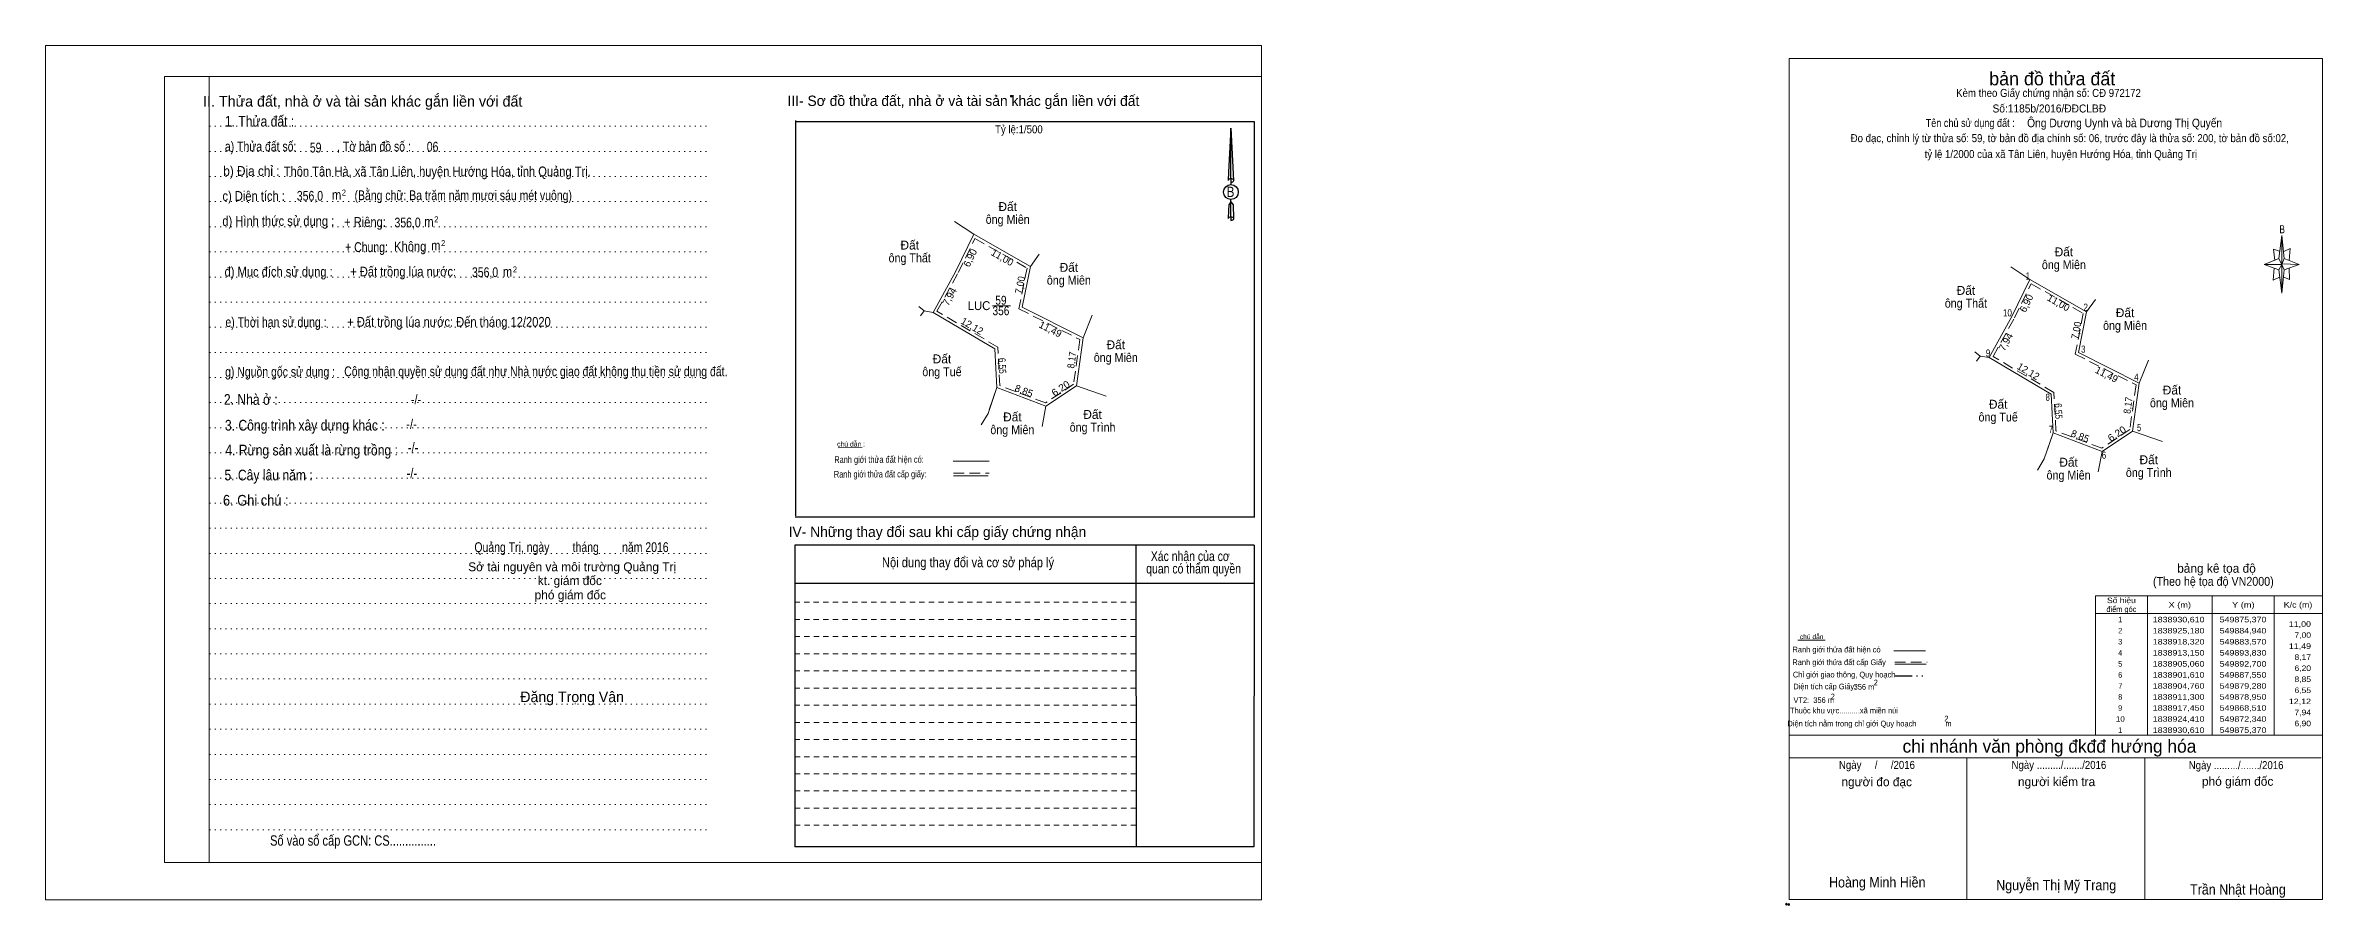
# Model space of a CAD drawing. Header units: metres. Extents: x 549020 to 549925, y 1838819 to 1838971.
# Drawn here: x 549540.5 to 549924.7, y 1838825.1 to 1838970.1 of the extents above; entities that cross this region are included whole.
import ezdxf
from ezdxf.enums import TextEntityAlignment as Align

# ---------------------------------------------------------------- set-up
doc = ezdxf.new("R2010")
doc.units = ezdxf.units.M
doc.header["$LTSCALE"] = 0.6
doc.header["$PDMODE"] = 32
doc.header["$PDSIZE"] = 0.3
for name, pattern in [('DASH_DOUBLE_DOT', [9.2, 5, -1.2, 0.3, -1.2, 0.3, -1.2]), ('DOTTED', [1.5, 0.3, -1.2]), ('MEDIUM_DASHED', [4.5, 3, -1.5]), ('SHORT_DASHED', [2.7, 1.5, -1.2])]:
    doc.linetypes.add(name, pattern=pattern)
for name, color, linetype, lineweight in [('1', 7, 'DOTTED', 13), ('10', 7, 'Continuous', 13), ('18', 7, 'Continuous', 25), ('2', 7, 'SHORT_DASHED', 13), ('28', 7, 'Continuous', 13), ('31', 7, 'Continuous', 13), ('55', 7, 'Continuous', 13), ('63', 7, 'Continuous', 13), ('9', 7, 'Continuous', 13)]:
    doc.layers.add(name, color=color, linetype=linetype, lineweight=lineweight)
doc.layers.add('13', color=7, linetype='Continuous')

msp = doc.modelspace()

# ---------------------------------------------------------------- linework, layer by layer
at = {"layer": '1', "linetype": 'Continuous'}
for p, q in [((549560.64, 1838964.86), (549745.74, 1838964.86)), ((549560.64, 1838964.86), (549560.64, 1838832.36)), ((549745.74, 1838964.86), (549745.74, 1838831.25)), ((549560.64, 1838832.36), (549745.74, 1838832.36))]:
    msp.add_line(p, q, dxfattribs=at)
at = {"layer": '1'}
for p, q in [((549568.14, 1838964.86), (549568.14, 1838832.36)), ((549568.14, 1838964.86), (549568.14, 1838832.36)), ((549568.21, 1838956.46), (549652.75, 1838956.46)), ((549568.21, 1838952.22), (549652.75, 1838952.22)), ((549568.21, 1838947.99), (549652.75, 1838947.99)), ((549568.21, 1838943.76), (549652.75, 1838943.76)), ((549568.21, 1838939.52), (549652.75, 1838939.52)), ((549568.21, 1838935.28), (549652.75, 1838935.28)), ((549568.21, 1838931.04), (549652.75, 1838931.04)), ((549568.21, 1838926.82), (549652.75, 1838926.82)), ((549568.21, 1838922.57), (549652.75, 1838922.57)), ((549568.21, 1838918.34), (549652.75, 1838918.34)), ((549568.21, 1838914.1), (549652.75, 1838914.1)), ((549568.21, 1838909.87), (549652.75, 1838909.87)), ((549568.21, 1838905.63), (549652.75, 1838905.63)), ((549568.21, 1838901.4), (549652.75, 1838901.4)), ((549568.21, 1838897.16), (549652.75, 1838897.16)), ((549568.21, 1838892.92), (549652.75, 1838892.92)), ((549568.21, 1838888.68), (549652.75, 1838888.68)), ((549568.21, 1838884.45), (549652.75, 1838884.45)), ((549568.21, 1838880.22), (549652.75, 1838880.22)), ((549568.21, 1838875.98), (549652.75, 1838875.98)), ((549568.21, 1838871.74), (549652.75, 1838871.74)), ((549568.21, 1838867.51), (549652.75, 1838867.51)), ((549568.21, 1838863.28), (549652.75, 1838863.28)), ((549568.21, 1838859.04), (549652.75, 1838859.04)), ((549568.21, 1838854.8), (549652.75, 1838854.8)), ((549568.21, 1838850.56), (549652.75, 1838850.56)), ((549568.21, 1838846.34), (549652.75, 1838846.34)), ((549568.21, 1838842.1), (549652.75, 1838842.1)), ((549568.21, 1838837.86), (549652.75, 1838837.86))]:
    msp.add_line(p, q, dxfattribs=at)
at = {"layer": '1', "linetype": 'Continuous'}
for points in [[(549540.54, 1838826.06), (549745.74, 1838826.06), (549745.74, 1838970.06), (549540.54, 1838970.06)], [(549568.14, 1838964.86), (549745.74, 1838964.86), (549745.74, 1838832.36), (549568.14, 1838832.36)]]:
    msp.add_lwpolyline(points, close=True, dxfattribs=at)
at = {"layer": '1', "linetype": 'MEDIUM_DASHED'}
msp.add_lwpolyline([(549875.59, 1838929.91), (549884.38, 1838924.92), (549883.01, 1838918.04), (549893.29, 1838912.86), (549892.24, 1838905.35), (549887.49, 1838902.17), (549879.76, 1838905.11), (549879.44, 1838911.59), (549869.18, 1838917.63), (549872.78, 1838924.18)], close=True, dxfattribs=at)
at = {"layer": '10'}
for p, q in [((549872.15, 1838932.75), (549875.37, 1838930.61)), ((549872.15, 1838932.75), (549875.37, 1838930.61)), ((549872.15, 1838932.75), (549875.37, 1838930.61)), ((549868.51, 1838917.45), (549866.99, 1838917.68)), ((549868.51, 1838917.45), (549866.99, 1838917.68)), ((549868.51, 1838917.45), (549866.99, 1838917.68)), ((549893.83, 1838913.15), (549895.38, 1838917)), ((549879.28, 1838904.76), (549878.01, 1838901.03)), ((549892.7, 1838905.06), (549897.75, 1838903.32)), ((549892.7, 1838905.06), (549897.75, 1838903.32)), ((549887.55, 1838901.61), (549886.92, 1838898.2))]:
    msp.add_line(p, q, dxfattribs=at)
for points in [[(549868.51, 1838917.45), (549872.34, 1838924.41), (549875.37, 1838930.61)], [(549866.37, 1838916.85), (549866.99, 1838917.68), (549866.1, 1838918.42)], [(549879.28, 1838904.76), (549877.8, 1838900.42), (549876.64, 1838898.48)], [(549879.28, 1838904.76), (549877.8, 1838900.42), (549876.64, 1838898.48)]]:
    msp.add_lwpolyline(points, dxfattribs=at)
at = {"layer": '18'}
for p, q in [((549740.55, 1838956.16), (549741.02, 1838947.32)), ((549740.55, 1838956.16), (549741.02, 1838947.32)), ((549740.55, 1838956.16), (549741.02, 1838947.32)), ((549740.17, 1838948.7), (549740.09, 1838947.34)), ((549740.55, 1838947.62), (549740.55, 1838947.28)), ((549740.55, 1838947.28), (549740.55, 1838947.02)), ((549740.55, 1838947.02), (549740.55, 1838946.68)), ((549740.55, 1838947.02), (549740.55, 1838946.68)), ((549740.55, 1838947.02), (549740.55, 1838946.68)), ((549741.02, 1838947.32), (549741.02, 1838947.34)), ((549740.55, 1838943.7), (549740.55, 1838944.1)), ((549740.55, 1838943.7), (549740.55, 1838944.1)), ((549740.55, 1838943.7), (549740.55, 1838944.1)), ((549740.55, 1838943.7), (549740.91, 1838943.22)), ((549740.55, 1838943.7), (549740.91, 1838943.22)), ((549740.55, 1838943.7), (549740.91, 1838943.22)), ((549740.91, 1838943.22), (549741.02, 1838940.9)), ((549740.91, 1838943.22), (549741.02, 1838940.9)), ((549740.91, 1838943.22), (549741.02, 1838940.9)), ((549740.55, 1838941.2), (549740.55, 1838940.86)), ((549740.55, 1838940.86), (549740.55, 1838940.6)), ((549741.02, 1838940.9), (549741.02, 1838940.92))]:
    msp.add_line(p, q, dxfattribs=at)
at = {"layer": '18', "lineweight": 13}
for p, q in [((549875.37, 1838930.61), (549884.94, 1838925.18)), ((549883.57, 1838918.32), (549884.94, 1838925.18)), ((549868.51, 1838917.45), (549878.95, 1838911.3)), ((549883.57, 1838918.32), (549893.83, 1838913.15)), ((549892.7, 1838905.06), (549893.83, 1838913.15)), ((549892.7, 1838905.06), (549893.83, 1838913.15)), ((549878.95, 1838911.3), (549879.28, 1838904.76)), ((549879.28, 1838904.76), (549887.55, 1838901.61))]:
    msp.add_line(p, q, dxfattribs=at)
at = {"layer": '18'}
for points in [[(549740.55, 1838947.62), (549740.55, 1838956.16), (549740.17, 1838948.7)], [(549740.55, 1838941.2), (549740.55, 1838943.7), (549740.23, 1838943.22), (549740.17, 1838942.28), (549740.09, 1838940.92)]]:
    msp.add_lwpolyline(points, dxfattribs=at)
at = {"layer": '18', "lineweight": 13}
for points in [[(549868.51, 1838917.45), (549872.34, 1838924.41), (549875.37, 1838930.61)], [(549868.51, 1838917.45), (549872.34, 1838924.41), (549875.37, 1838930.61)], [(549887.55, 1838901.61), (549892.7, 1838905.06), (549893.83, 1838913.15)]]:
    msp.add_lwpolyline(points, dxfattribs=at)
at = {"layer": '18'}
msp.add_ellipse((549740.5686, 1838945.3647), major_axis=(0, 1.258), ratio=0.983453, dxfattribs=at)
for centre, start_param, end_param in [((549740.569, 1838947.3032), 1.57079633, 3.07445202), ((549740.569, 1838947.3032), 0.06714063, 1.57079633), ((549740.569, 1838947.3032), 4.71238898, 6.28318531), ((549740.569, 1838940.8827), 2.49106941, 3.07427841), ((549740.569, 1838940.8827), 1.57079633, 2.49106941), ((549740.569, 1838940.8827), 0.06714063, 1.57079633), ((549740.569, 1838940.8827), 4.71238898, 6.28318531)]:
    msp.add_ellipse(centre, major_axis=(0.4535, 0), ratio=0.655448, start_param=start_param, end_param=end_param, dxfattribs=at)
at = {"layer": '2'}
for p, q in [((549724.51, 1838873.32), (549666.95, 1838873.32)), ((549724.52, 1838870.44), (549666.95, 1838870.44)), ((549724.52, 1838867.54), (549666.95, 1838867.54)), ((549724.53, 1838864.65), (549666.95, 1838864.65)), ((549724.53, 1838861.76), (549666.95, 1838861.76)), ((549724.53, 1838858.86), (549666.95, 1838858.86)), ((549724.53, 1838855.97), (549666.95, 1838855.97)), ((549724.54, 1838853.08), (549666.95, 1838853.08)), ((549724.55, 1838850.18), (549666.95, 1838850.18)), ((549724.55, 1838847.3), (549666.95, 1838847.3)), ((549724.55, 1838844.4), (549666.95, 1838844.4)), ((549724.55, 1838841.51), (549666.95, 1838841.51)), ((549724.56, 1838838.62), (549666.95, 1838838.62))]:
    msp.add_line(p, q, dxfattribs=at)
at = {"layer": '28', "lineweight": 25}
for p, q in [((549667.08, 1838957.42), (549667.08, 1838890.78)), ((549744.53, 1838890.56), (549667.01, 1838890.56)), ((549724.51, 1838885.86), (549724.56, 1838834.98)), ((549744.46, 1838885.86), (549744.43, 1838834.98)), ((549744.45, 1838879.4), (549666.95, 1838879.4)), ((549744.43, 1838834.98), (549666.95, 1838834.98))]:
    msp.add_line(p, q, dxfattribs=at)
at = {"layer": '28'}
for p, q in [((549917.4, 1838934.14), (549917.9, 1838938.04)), ((549917.4, 1838932.24), (549914.9, 1838933.14)), ((549918.3, 1838932.24), (549917.9, 1838928.34)), ((549919.2, 1838930.64), (549918.2, 1838931.04)), ((549918.3, 1838934.14), (549920.8, 1838933.14)), ((549919.1, 1838932.54), (549919.2, 1838930.64)), ((549836.24, 1838869.8), (549840.84, 1838869.8)), ((549852.4, 1838868.04), (549857.78, 1838868.04)), ((549852.6, 1838865.8), (549857.86, 1838865.8)), ((549834.74, 1838853.8), (549924.74, 1838853.8)), ((549834.74, 1838850), (549924.54, 1838850)), ((549834.74, 1838850), (549924.54, 1838850)), ((549834.74, 1838850), (549924.54, 1838850)), ((549864.74, 1838826.1), (549864.74, 1838850)), ((549894.74, 1838826.1), (549894.74, 1838850))]:
    msp.add_line(p, q, dxfattribs=at)
at = {"layer": '28', "linetype": 'SHORT_DASHED'}
msp.add_line((549724.51, 1838876.22), (549666.95, 1838876.22), dxfattribs=at)
at = {"layer": '28', "linetype": 'MEDIUM_DASHED'}
msp.add_line((549852.6, 1838866.12), (549858.04, 1838866.12), dxfattribs=at)
at = {"layer": '28', "linetype": 'DASH_DOUBLE_DOT', "lineweight": 25}
msp.add_line((549852.5, 1838863.82), (549857.74, 1838863.82), dxfattribs=at)
at = {"layer": '28'}
for points in [[(549834.74, 1838967.9), (549924.74, 1838967.9), (549924.74, 1838826.1), (549834.74, 1838826.1)], [(549917.9, 1838938.04), (549918.3, 1838934.14), (549917.9, 1838933.14)], [(549917.9, 1838933.14), (549914.9, 1838933.14), (549917.4, 1838934.14), (549918.3, 1838932.24), (549920.8, 1838933.14), (549917.9, 1838933.24)], [(549917.9, 1838933.14), (549917.9, 1838928.34), (549917.4, 1838932.24)]]:
    msp.add_lwpolyline(points, close=True, dxfattribs=at)
at = {"layer": '28', "lineweight": 25}
for points in [[(549744.53, 1838890.56), (549744.53, 1838957.2), (549667.01, 1838957.2)], [(549744.46, 1838885.86), (549666.95, 1838885.86), (549666.95, 1838834.98)]]:
    msp.add_lwpolyline(points, dxfattribs=at)
at = {"layer": '28'}
for points in [[(549917.6, 1838935.34), (549916.5, 1838935.74), (549916.7, 1838933.84)], [(549918.2, 1838935.34), (549919.3, 1838935.84), (549919.1, 1838933.84)], [(549917.9, 1838933.14), (549917.4, 1838934.14), (549914.9, 1838933.14)], [(549916.6, 1838932.54), (549916.4, 1838930.54), (549917.5, 1838931.04)], [(549917.9, 1838933.14), (549918.3, 1838932.24), (549920.8, 1838933.14)], [(549924.74, 1838826.1), (549834.74, 1838826.1), (549834.74, 1838850)]]:
    msp.add_lwpolyline(points, dxfattribs=at)
for p in [(549703.49, 1838961.52), (549834.28, 1838825.32), (549834.68, 1838825.26)]:
    msp.add_point(p, dxfattribs=at)
at = {"layer": '31'}
msp.add_line((549884.94, 1838925.18), (549886.44, 1838927.26), dxfattribs=at)
at = {"layer": '55'}
for p, q in [((549674.3, 1838902.27), (549678.34, 1838902.32)), ((549693.75, 1838897.52), (549699.6, 1838897.52)), ((549693.75, 1838897.52), (549699.6, 1838897.52))]:
    msp.add_line(p, q, dxfattribs=at)
at = {"layer": '55', "linetype": 'MEDIUM_DASHED'}
msp.add_line((549693.74, 1838897.96), (549699.74, 1838897.96), dxfattribs=at)
at = {"layer": '63'}
for p, q in [((549895.19, 1838877.28), (549895.19, 1838853.8)), ((549906.15, 1838877.28), (549906.15, 1838853.8)), ((549916.59, 1838877.28), (549916.59, 1838853.8)), ((549886.42, 1838874.3), (549924.74, 1838874.3))]:
    msp.add_line(p, q, dxfattribs=at)
msp.add_lwpolyline([(549886.42, 1838877.28), (549924.74, 1838877.28), (549924.74, 1838853.8), (549886.42, 1838853.8)], close=True, dxfattribs=at)
at = {"layer": '9'}
for p, q in [((549693.93, 1838940.39), (549697.15, 1838938.25)), ((549693.93, 1838940.39), (549697.15, 1838938.25)), ((549693.93, 1838940.39), (549697.15, 1838938.25)), ((549697.15, 1838938.25), (549706.72, 1838932.82)), ((549706.72, 1838932.82), (549708.22, 1838934.9)), ((549705.35, 1838925.96), (549706.72, 1838932.82)), ((549690.29, 1838925.09), (549688.77, 1838925.32)), ((549690.29, 1838925.09), (549688.77, 1838925.32)), ((549690.29, 1838925.09), (549688.77, 1838925.32)), ((549690.29, 1838925.09), (549700.73, 1838918.94)), ((549700.32, 1838926.21), (549703.36, 1838926.21)), ((549705.35, 1838925.96), (549715.61, 1838920.79)), ((549715.61, 1838920.79), (549717.16, 1838924.64)), ((549714.48, 1838912.7), (549715.61, 1838920.79)), ((549714.48, 1838912.7), (549715.61, 1838920.79)), ((549700.73, 1838918.94), (549701.06, 1838912.4)), ((549701.06, 1838912.4), (549699.79, 1838908.67)), ((549701.06, 1838912.4), (549709.33, 1838909.25)), ((549714.48, 1838912.7), (549719.53, 1838910.96)), ((549714.48, 1838912.7), (549719.53, 1838910.96)), ((549709.33, 1838909.25), (549708.7, 1838905.84)), ((549693.69, 1838900), (549699.79, 1838900))]:
    msp.add_line(p, q, dxfattribs=at)
for points in [[(549690.29, 1838925.09), (549694.12, 1838932.05), (549697.15, 1838938.25)], [(549690.29, 1838925.09), (549694.12, 1838932.05), (549697.15, 1838938.25)], [(549690.29, 1838925.09), (549694.12, 1838932.05), (549697.15, 1838938.25)], [(549688.15, 1838924.49), (549688.77, 1838925.32), (549687.88, 1838926.06)], [(549709.33, 1838909.25), (549714.48, 1838912.7), (549715.61, 1838920.79)], [(549701.06, 1838912.4), (549699.58, 1838908.06), (549698.42, 1838906.12)], [(549701.06, 1838912.4), (549699.58, 1838908.06), (549698.42, 1838906.12)]]:
    msp.add_lwpolyline(points, dxfattribs=at)
at = {"layer": '9', "linetype": 'MEDIUM_DASHED'}
msp.add_lwpolyline([(549697.37, 1838937.55), (549706.16, 1838932.56), (549704.79, 1838925.68), (549715.07, 1838920.5), (549714.02, 1838912.99), (549709.27, 1838909.81), (549701.54, 1838912.75), (549701.22, 1838919.23), (549690.96, 1838925.27), (549694.56, 1838931.82)], close=True, dxfattribs=at)

# ---------------------------------------------------------------- texts
at = {"layer": '13', "width": 0.8}
msp.add_text('59', height=1.65, dxfattribs=at).set_placement((549586.12, 1838952.04), align=Align.CENTER)
at = {"layer": '18'}
for s, height, p in [('II. Thửa đất, nhà ở và tài sản khác gắn liền với đất', 1.8, (549594.06, 1838959.77)), ('Sở tài nguyên và môi trường Quảng Trị', 1.5, (549629.405, 1838881.44)), ('phó giám đốc', 1.5, (549629.09, 1838876.71)), ('kt. giám đốc', 1.5, (549629.005, 1838879.11)), ('Đặng Trọng Vân', 1.782, (549629.395, 1838859.38))]:
    msp.add_text(s, height=height, dxfattribs=at).set_placement(p, align=Align.CENTER)
for s, height, width, p in [('1. Thửa đất :', 1.8, 0.85, (549576.645, 1838956.4)), ('a) Thửa đất số:              , Tờ bản đồ số : ', 1.65, 0.8, (549586.735, 1838952.24)), ('06', 1.65, 0.8, (549605.85, 1838952.19)), ('b) Địa chỉ : ', 1.65, 0.9, (549575.55, 1838948.1)), (' Thôn Tân Hà, xã Tân Liên, huyện Hướng Hóa, tỉnh Quảng Trị.', 1.65, 0.85, (549606.375, 1838948.02)), ('c) Diện tích :                                                   ', 1.65, 0.85, (549588.945, 1838943.88)), ('356,0', 1.65, 0.8, (549585.155, 1838943.91)), (' m', 1.65, 0.85, (549589.395, 1838944.07)), ('2', 1, 0.75, (549590.885, 1838944.78)), ('(Bằng chữ: Ba trăm năm mươi sáu mét vuông)', 1.65, 0.8, (549611.02, 1838944)), ('B', 1.728, 0.85, (549740.495, 1838944.54)), ('d) Hình thức sử dụng :', 1.65, 0.85, (549579.815, 1838939.67)), ('+ Riêng: ', 1.65, 0.85, (549594.705, 1838939.5)), ('356,0', 1.65, 0.8, (549601.635, 1838939.41)), (' m', 1.65, 0.85, (549604.975, 1838939.56)), ('2', 1, 0.75, (549606.485, 1838940.27)), ('       + Chung:', 1.65, 0.8, (549592.985, 1838935.26)), ('Không', 1.65, 0.85, (549602.075, 1838935.38)), (' m', 1.65, 0.85, (549606.125, 1838935.54)), ('2', 1, 0.75, (549607.635, 1838936.26)), ('đ) Mục đích sử dụng :', 1.65, 0.85, (549579.875, 1838931.12)), ('+ Đất trồng lúa nước:', 1.65, 0.85, (549600.885, 1838931.14)), ('356,0', 1.65, 0.8, (549614.705, 1838931.03)), (' m', 1.65, 0.85, (549618.235, 1838931.11)), ('2', 1, 0.75, (549619.745, 1838931.82)), ('e) Thời hạn sử dụng :', 1.65, 0.8, (549579.42, 1838922.62)), ('+ Đất trồng lúa nước: Đến tháng 12/2020', 1.65, 0.85, (549608.615, 1838922.66)), ('g) Nguồn gốc sử dụng :', 1.65, 0.8, (549580.115, 1838914.25)), ('Công nhận quyền sử dụng đất như Nhà nước giao đất không thu tiền sử dụng đất.', 1.65, 0.8, (549623.27, 1838914.32)), ('2. Nhà ở :', 1.8, 0.85, (549575.175, 1838909.5)), ('3. Công trình xây dựng khác :', 1.8, 0.85, (549584.29, 1838905.16)), ('4. Rừng sản xuất là rừng trồng :', 1.8, 0.85, (549585.435, 1838900.97)), ('5. Cây lâu năm :', 1.8, 0.85, (549578.175, 1838896.76)), ('6. Ghi chú :', 1.8, 0.9, (549576.015, 1838892.51)), ('Quảng Trị, ngày        tháng        năm 2016', 1.65, 0.8, (549629.29, 1838884.68)), ('Số vào sổ cấp GCN: CS...............', 1.75, 0.8, (549592.42, 1838835.18))]:
    msp.add_text(s, height=height, dxfattribs=dict(at, width=width)).set_placement(p, align=Align.CENTER)
at = {"layer": '2', "width": 0.9}
msp.add_text('Tỷ lệ:1/500', height=1.35, dxfattribs=at).set_placement((549704.78, 1838955.27), align=Align.CENTER)
at = {"layer": '28'}
for s, height, p in [('bản đồ thửa đất', 2.25, (549879.145, 1838963.36)), ('III- Sơ đồ thửa đất, nhà ở và tài sản khác gắn liền với đất', 1.75, (549695.415, 1838959.88)), ('IV- Những thay đổi sau khi cấp giấy chứng nhận', 1.75, (549691.035, 1838887.21)), ('bảng kê tọa độ', 1.5, (549906.86, 1838881.19)), ('chi nhánh văn phòng đkđđ hướng hóa', 2.187, (549878.675, 1838850.86)), ('người đo đạc', 1.5, (549849.525, 1838845.2)), ('người kiểm tra', 1.5, (549879.875, 1838845.22)), ('phó giám đốc', 1.5, (549910.43, 1838845.28))]:
    msp.add_text(s, height=height, dxfattribs=at).set_placement(p, align=Align.CENTER)
for s, height, width, p in [('Kèm theo Giấy chứng nhận số: CĐ 972172', 1.35, 0.9, (549878.515, 1838961.4)), ('Số:1185b/2016/ĐĐCLBĐ', 1.35, 0.95, (549878.65, 1838958.78)), ('Đo đạc, chỉnh lý từ thửa số: 59, tờ bản đồ địa chính số: 06, trước đây là thửa số: 200, tờ bản đồ số:02,', 1.35, 0.9, (549882.1, 1838953.78)), ('Tên chủ sử dụng đất :', 1.35, 0.85, (549865.295, 1838956.34)), (' tỷ lệ 1/2000 của xã Tân Liên, huyện Hướng Hóa, tỉnh Quảng Trị', 1.35, 0.9, (549880.37, 1838951.1)), ('B', 1.378, 0.75, (549917.95, 1838938.4)), ('-/-', 1.65, 0.85, (549603.055, 1838909.6)), ('-/-', 1.65, 0.85, (549602.295, 1838905.42)), ('-/-', 1.65, 0.85, (549602.565, 1838901.47)), ('-/-', 1.65, 0.85, (549602.355, 1838897.14)), ('Xác nhận của cơ', 1.65, 0.8, (549733.7, 1838883.16)), ('Nội dung thay đổi và cơ sở pháp lý', 1.65, 0.85, (549696.2, 1838882.12)), (' quan có thẩm quyền', 1.65, 0.8, (549734.015, 1838881.07)), ('(Theo hệ tọa độ VN2000)', 1.5, 0.9, (549906.33, 1838878.99)), ('chú dẫn', 0.8, 1.05, (549838.55, 1838870)), ('Ranh giới thửa đất cấp Giấy', 0.96, 0.9, (549843.18, 1838865.62)), ('Ranh giới thửa đất hiện có ', 0.96, 0.9, (549842.925, 1838867.76)), ('Diện tích cấp Giấy: ', 0.96, 0.9, (549840.935, 1838861.54)), ('Chỉ giới giao thông, Quy hoạch', 0.96, 0.9, (549844.03, 1838863.54)), ('356 m ', 0.96, 0.85, (549847.55, 1838861.48)), ('2', 0.96, 0.8, (549849.37, 1838862.2)), ('2', 0.96, 0.8, (549849.37, 1838862.2)), ('Thuộc khu vực..........xã miền núi', 0.96, 0.9, (549844, 1838857.48)), (' VT2:  356 m ', 0.96, 0.9, (549838.895, 1838859.24)), ('2', 0.96, 0.8, (549842.11, 1838859.84)), ('Diện tích nằm trong chỉ giới Quy hoạch              m', 0.96, 0.9, (549848.315, 1838855.28)), ('2', 0.96, 0.8, (549861.29, 1838856.12)), ('Ngày     /     /2016', 1.35, 0.9, (549849.565, 1838848.12)), ('Ngày ........./......./2016', 1.35, 0.9, (549880.27, 1838848.12)), ('Ngày ........./......./2016', 1.35, 0.9, (549910.17, 1838848.08)), ('Hoàng Minh Hiền', 1.75, 0.9, (549849.62, 1838828.14)), ('Nguyễn Thị Mỹ Trang', 1.75, 0.9, (549879.81, 1838827.66)), ('Trần Nhật Hoàng', 1.75, 0.9, (549910.475, 1838826.94))]:
    msp.add_text(s, height=height, dxfattribs=dict(at, width=width)).set_placement(p, align=Align.CENTER)
at = {"layer": '28', "width": 0.9}
msp.add_text('Ông Dương Uynh và bà Dương Thị Quyến', height=1.44, dxfattribs=at).set_placement((549874.9, 1838956.3))
at = {"layer": '55', "width": 0.8}
for s, height, p in [('Ranh giới thửa đất hiện có:', 1.128, (549681.1787, 1838899.7175)), ('Ranh giới thửa đất cấp giấy:', 1.123, (549681.3837, 1838897.2582))]:
    msp.add_text(s, height=height, rotation=0.135, dxfattribs=at).set_placement(p, align=Align.CENTER)
at = {"layer": '55'}
msp.add_text('chú dẫn :', height=0.8284, rotation=359.974, dxfattribs=at).set_placement((549676.4598, 1838902.4689), align=Align.CENTER)
at = {"layer": '63'}
for s, height, p in [('Đất', 1.5, (549881.11, 1838934.53)), ('Đất', 1.5, (549864.58, 1838928.04)), ('Đất', 1.5, (549891.43, 1838924.28)), ('Đất', 1.5, (549899.35, 1838911.24)), ('Đất', 1.5, (549870.02, 1838908.85)), ('Đất', 1.5, (549881.9, 1838899.07)), ('Đất', 1.5, (549895.43, 1838899.49)), ('điểm góc', 0.9313, (549890.815, 1838874.58)), (' 1', 0.9313, (549890.44, 1838872.83)), (' 3', 0.9313, (549890.44, 1838869.1)), (' 2', 0.9313, (549890.44, 1838870.96)), (' 4', 0.9313, (549890.445, 1838867.23)), (' 5', 0.9313, (549890.45, 1838865.37)), (' 6', 0.9313, (549890.44, 1838863.51)), (' 7', 0.9313, (549890.45, 1838861.64)), (' 9', 0.9313, (549890.435, 1838857.93)), (' 8', 0.9313, (549890.45, 1838859.79)), (' 1', 0.9313, (549890.44, 1838854.2))]:
    msp.add_text(s, height=height, dxfattribs=at).set_placement(p, align=Align.CENTER)
for s, height, width, p in [(' 1', 1.2, 0.75, (549875.37, 1838930.61)), (' 10', 1.2, 0.85, (549872.34, 1838924.41)), (' 2', 1.2, 0.85, (549885.18, 1838925.36)), (' 9', 1.2, 0.85, (549868.69, 1838917.63)), (' 3', 1.2, 0.8, (549884.73, 1838918.29)), (' 4', 1.2, 0.85, (549893.72, 1838913.57)), (' 8', 1.2, 0.8, (549878.74, 1838910.18)), (' 7', 1.2, 0.8, (549879.28, 1838904.76)), (' 5', 1.2, 0.8, (549894.16, 1838905.06)), (' 6', 1.2, 0.85, (549888.25, 1838900.42)), ('11,00', 0.9313, 1.2, (549922.8, 1838872.07)), ('7,00', 0.9313, 1.15, (549922.81, 1838870.22)), ('11,49', 0.9313, 1.2, (549922.81, 1838868.36)), ('8,17', 0.9313, 1.15, (549922.81, 1838866.5)), ('8,85', 0.9313, 1.15, (549922.81, 1838862.77)), ('6,20', 0.9313, 1.15, (549922.81, 1838864.63)), ('12,12', 0.9313, 1.2, (549922.81, 1838859.04)), ('6,55', 0.9313, 1.15, (549922.81, 1838860.91)), ('7,94', 0.9313, 1.15, (549922.81, 1838857.18)), ('6,90', 0.9313, 1.15, (549922.81, 1838855.32))]:
    msp.add_text(s, height=height, dxfattribs=dict(at, width=width)).set_placement(p, align=Align.RIGHT)
for s, height, width, p in [('ông Miên', 1.5, 0.9, (549881.11, 1838932.37)), ('ông Thất', 1.5, 0.9, (549864.575, 1838925.88)), ('ông Miên', 1.5, 0.9, (549891.43, 1838922.12)), ('ông Tuế', 1.5, 0.9, (549870.02, 1838906.69)), ('ông Miên', 1.5, 0.9, (549899.35, 1838909.08)), ('ông Miên', 1.5, 0.9, (549881.9, 1838896.91)), ('ông Trình', 1.5, 0.9, (549895.435, 1838897.33)), ('Số hiệu', 0.9313, 1.15, (549890.82, 1838876.07)), ('1838930,610', 0.9313, 1.2, (549900.47, 1838872.83)), ('X (m)', 0.9313, 1.25, (549900.665, 1838875.32)), ('549875,370', 0.9313, 1.2, (549911.335, 1838872.83)), ('Y (m)', 0.9313, 1.25, (549911.385, 1838875.32)), ('K/c (m)', 0.9313, 1.2, (549920.615, 1838875.32)), ('1838925,180', 0.9313, 1.2, (549900.47, 1838870.96)), ('1838918,320', 0.9313, 1.2, (549900.47, 1838869.1)), ('549884,940', 0.9313, 1.2, (549911.335, 1838870.96)), ('549883,570', 0.9313, 1.2, (549911.335, 1838869.1)), ('1838913,150', 0.9313, 1.2, (549900.47, 1838867.23)), ('1838905,060', 0.9313, 1.2, (549900.47, 1838865.37)), ('549893,830', 0.9313, 1.2, (549911.335, 1838867.23)), ('549892,700', 0.9313, 1.2, (549911.335, 1838865.37)), ('1838901,610', 0.9313, 1.2, (549900.47, 1838863.51)), ('1838904,760', 0.9313, 1.2, (549900.47, 1838861.64)), ('549887,550', 0.9313, 1.2, (549911.335, 1838863.51)), ('549879,280', 0.9313, 1.2, (549911.335, 1838861.64)), ('1838911,300', 0.9313, 1.2, (549900.47, 1838859.79)), ('1838917,450', 0.9313, 1.2, (549900.47, 1838857.93)), ('549878,950', 0.9313, 1.2, (549911.335, 1838859.79)), ('549868,510', 0.9313, 1.2, (549911.335, 1838857.93)), (' 10', 0.9313, 1.1, (549890.445, 1838856.07)), ('1838924,410', 0.9313, 1.2, (549900.47, 1838856.07)), ('1838930,610', 0.9313, 1.2, (549900.47, 1838854.2)), ('549872,340', 0.9313, 1.2, (549911.335, 1838856.07)), ('549875,370', 0.9313, 1.2, (549911.335, 1838854.2))]:
    msp.add_text(s, height=height, dxfattribs=dict(at, width=width)).set_placement(p, align=Align.CENTER)
for s, rotation, p in [('6,90', 63.955, (549875.3216, 1838926.3666)), ('11,00', 330.43, (549879.9139, 1838926.1908)), ('7,94', 61.177, (549871.8393, 1838919.8207)), ('12,12', 329.498, (549874.8055, 1838914.6164)), ('11,49', 333.257, (549888.05, 1838914.0729)), ('8,85', 339.148, (549883.6414, 1838903.6572))]:
    msp.add_text(s, height=1.2, rotation=rotation, dxfattribs=at).set_placement(p, align=Align.CENTER)
for s, rotation, width, p in [('7,00', 78.706, 0.95, (549883.7871, 1838921.9375)), ('6,55', 272.889, 0.85, (549879.6084, 1838908.4152)), ('8,17', 82.048, 0.9, (549892.5158, 1838909.322)), ('6,20', 33.818, 1.05, (549890.3861, 1838904.1254))]:
    msp.add_text(s, height=1.2, rotation=rotation, dxfattribs=dict(at, width=width)).set_placement(p, align=Align.CENTER)
at = {"layer": '9'}
for p in [(549702.89, 1838942.17), (549686.36, 1838935.68), (549713.21, 1838931.92), (549721.13, 1838918.88), (549691.8, 1838916.49), (549703.68, 1838906.71), (549717.21, 1838907.13)]:
    msp.add_text('Đất', height=1.5, dxfattribs=at).set_placement(p, align=Align.CENTER)
for s, width, p in [('ông Miên', 0.9, (549702.89, 1838940.01)), ('ông Thất', 0.9, (549686.355, 1838933.52)), ('ông Miên', 0.9, (549713.21, 1838929.76)), ('59', 0.85, (549701.75, 1838926.38)), ('LUC', 0.95, (549698.05, 1838925.47)), ('356', 0.85, (549701.75, 1838924.61)), ('ông Tuế', 0.9, (549691.8, 1838914.33)), ('ông Miên', 0.9, (549721.13, 1838916.72)), ('ông Miên', 0.9, (549703.68, 1838904.55)), ('ông Trình', 0.9, (549717.215, 1838904.97))]:
    msp.add_text(s, height=1.5, dxfattribs=dict(at, width=width)).set_placement(p, align=Align.CENTER)
for s, rotation, p in [('6,90', 63.955, (549697.1016, 1838934.0066)), ('11,00', 330.43, (549701.6939, 1838933.8308)), ('7,94', 61.177, (549693.6193, 1838927.4607)), ('12,12', 329.498, (549696.5855, 1838922.2564)), ('11,49', 333.257, (549709.825, 1838921.7154)), ('8,85', 339.148, (549705.4214, 1838911.2972))]:
    msp.add_text(s, height=1.2, rotation=rotation, dxfattribs=at).set_placement(p, align=Align.CENTER)
for s, rotation, width, p in [('7,00', 78.706, 0.95, (549705.5681, 1838929.5825)), ('6,55', 272.889, 0.85, (549701.3884, 1838916.0552)), ('8,17', 82.048, 0.9, (549714.2958, 1838916.962)), ('6,20', 33.818, 1.05, (549712.1661, 1838911.7654))]:
    msp.add_text(s, height=1.2, rotation=rotation, dxfattribs=dict(at, width=width)).set_placement(p, align=Align.CENTER)

doc.saveas('drawing.dxf')
